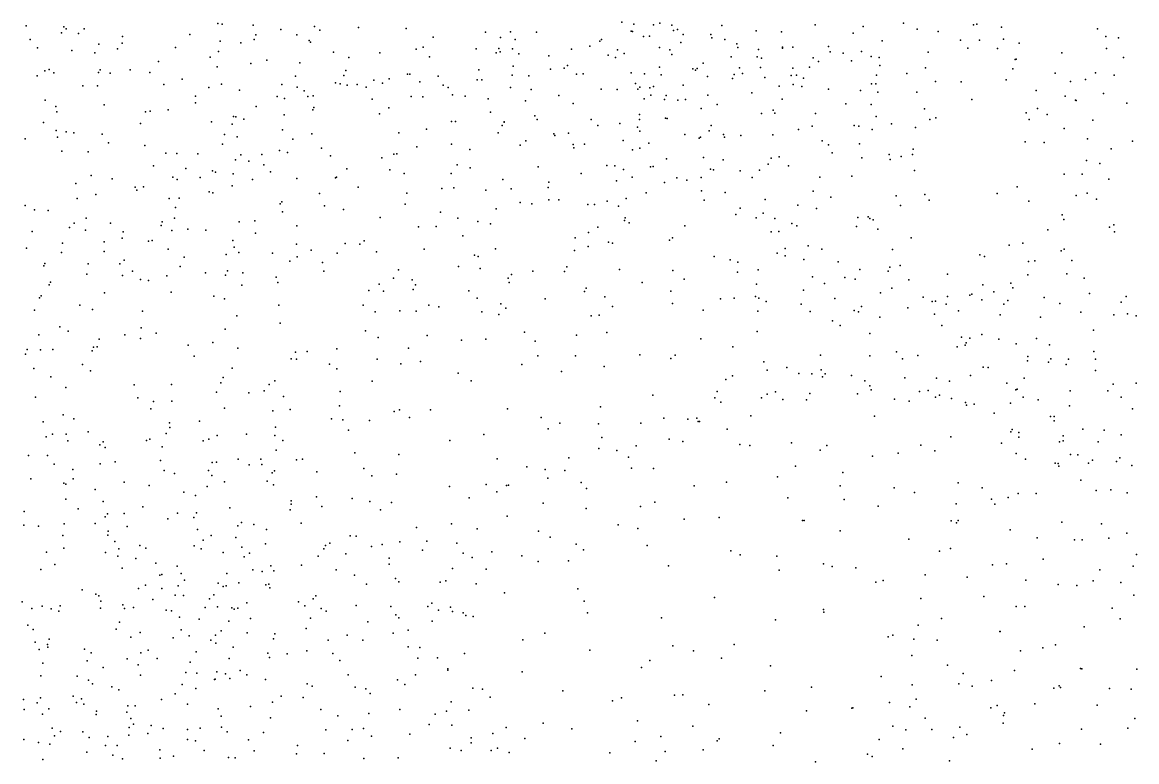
# Model space of a CAD drawing. Header units: metres. Extents: x -25 to 25, y -27.8 to 27.8.
# Drawn here: x 8.65 to 13.89, y -10.41 to -6.94 of the extents above; entities that cross this region are included whole.
import ezdxf

# ---------------------------------------------------------------- set-up
doc = ezdxf.new("R2010")
doc.units = ezdxf.units.M

msp = doc.modelspace()

# ---------------------------------------------------------------- linework, layer by layer
for p in [(8.6705, -6.9525, -14.3733), (8.8474, -6.9564, -0.7696), (9.5708, -6.9415, -6.1226), (9.5911, -6.9445, -0.8521), (9.7379, -6.9483, -6.384), (10.0257, -6.9545, -0.5591), (10.2315, -6.96, -6.7681), (11.4697, -6.9353, 0.4607), (11.5261, -6.9448, -2.3376), (11.6179, -6.9478, -10.7506), (11.6473, -6.9394, -21.2023), (11.7036, -6.9493, -3.776), (11.9388, -6.9506, 3.7991), (12.3784, -6.9474, 0.29), (12.6034, -6.9554, -7.3401), (12.7935, -6.9401, -2.1175), (13.121, -6.9474, -8.5161), (13.1374, -6.944, -19.8474), (13.2536, -6.9577, 3.045), (8.6898, -7.016, 1.1715), (8.8368, -6.984, -2.8208), (8.8591, -6.9659, -21.8017), (8.9166, -6.9881, -16.3262), (8.9441, -6.9663, -14.7021), (9.1232, -7.0026, -21.6679), (9.4394, -6.993, 3.1267), (9.7498, -6.9941, -2.9831), (9.8669, -6.9695, -15.903), (9.9425, -6.9942, -0.79), (10.0508, -6.9722, -15.1193), (10.4561, -6.9642, -2.949), (10.5829, -7.0054, -6.9841), (10.8287, -6.9823, -11.0344), (10.8991, -7.0069, -8.3105), (10.9463, -6.9803, 0.607), (10.9684, -7.0158, 3.4983), (11.0683, -6.9824, -10.7151), (11.5132, -6.9763, -7.719), (11.5194, -6.9784, -7.9706), (11.5709, -7.0024, -4.943), (11.5987, -7.0008, -7.315), (11.7128, -6.9742, -2.1771), (11.7317, -6.9696, -7.6876), (11.7571, -6.993, -8.1341), (11.8869, -6.9931, -7.8545), (11.8925, -7.0084, 0.8499), (11.9527, -7.0158, -11.6316), (12.1006, -6.9759, 1.1821), (12.2199, -6.9807, -11.3229), (12.5561, -6.9861, -0.7668), (12.8568, -6.9679, -20.5284), (12.9561, -6.9791, 2.3386), (13.2624, -7.0143, -8.1399), (13.7036, -6.9666, -19.6739), (13.7428, -7.0026, -19.8779), (13.8025, -7.0075, -20.2975), (8.7233, -7.0555, 2.8326), (8.885, -7.0679, -5.3952), (9.012, -7.0379, 2.9808), (9.0995, -7.0598, -5.6415), (9.1223, -7.0327, -16.31), (9.3717, -7.0538, 1.0452), (9.5824, -7.0245, -16.1463), (9.679, -7.0323, -15.0428), (9.7417, -7.0164, -21.0538), (10.0006, -7.0212, -6.7085), (10.0067, -7.0286, -15.715), (10.5025, -7.0612, -0.0893), (10.5355, -7.0513, 3.0741), (10.7852, -7.0598, 3.3185), (10.8916, -7.0582, -10.8474), (10.9555, -7.0605, -2.6387), (11.2333, -7.062, -2.4986), (11.3195, -7.0466, -0.2803), (11.3656, -7.0246, -7.3434), (11.3734, -7.0162, -8.2608), (11.4491, -7.0641, -7.1096), (11.6468, -7.0542, -4.4843), (11.6948, -7.0653, 3.8227), (11.7467, -7.0297, -0.0082), (12.0099, -7.0365, 0.0923), (12.014, -7.0539, -8.0367), (12.1111, -7.0624, -3.0725), (12.2247, -7.052, 0.0905), (12.2247, -7.057, -11.0286), (12.2722, -7.0515, 1.6185), (12.4406, -7.0485, -8.3626), (12.6929, -7.0226, -20.7716), (13.06, -7.0185, -20.3397), (13.0949, -7.0563, 2.6082), (13.1501, -7.0186, -19.3605), (13.2351, -7.0576, -20.0889), (13.3369, -7.034, -8.3461), (13.7464, -7.0589, -2.0403), (8.9932, -7.0787, 1.0556), (9.2924, -7.1194, -21.6039), (9.5346, -7.0984, -2.881), (9.5748, -7.0729, -21.2612), (9.802, -7.1125, 0.9402), (10.1142, -7.0756, -15.5352), (10.1875, -7.0998, 0.7715), (10.3331, -7.0788, -0.2245), (10.5664, -7.097, 0.6881), (10.879, -7.0784, -11.4765), (10.8986, -7.0742, -8.0915), (10.9863, -7.0834, -0.2626), (11.1259, -7.0924, -7.6696), (11.4051, -7.0894, -10.6323), (11.4402, -7.101, -11.8451), (11.4801, -7.0823, 0.6691), (11.7046, -7.0862, -7.0637), (11.9839, -7.0974, -7.2338), (12.1048, -7.0969, -7.5502), (12.1257, -7.104, -5.5462), (12.3684, -7.1027, -2.5324), (12.393, -7.1195, -0.1229), (12.4482, -7.0738, -21.0411), (12.509, -7.0796, -6.6709), (12.5484, -7.1157, -0.3396), (12.5953, -7.0725, -0.0603), (12.6408, -7.096, 3.722), (12.6779, -7.101, -6.3247), (12.9091, -7.0757, -8.2749), (13.3169, -7.11, -19.8718), (13.3221, -7.109, -19.6071), (13.5367, -7.0783, -19.5615), (13.8267, -7.1001, -10.8147), (8.7591, -7.1627, -21.9258), (8.7796, -7.1566, -16.4481), (8.8007, -7.1731, -0.7928), (9.0103, -7.1706, -21.8456), (9.0189, -7.1583, -2.7822), (9.1594, -7.1582, -6.0292), (9.2515, -7.1706, -6.2395), (9.5685, -7.1437, -6.5001), (9.7271, -7.128, -16.0226), (9.9567, -7.1252, -21.0375), (10.1723, -7.1617, -2.9424), (10.7972, -7.1588, -6.1969), (10.9589, -7.1415, -7.1501), (11.1343, -7.1557, -10.6062), (11.1992, -7.151, -6.9937), (11.2148, -7.1378, -21.1812), (11.5127, -7.1719, -6.8577), (11.6467, -7.1456, -10.6751), (11.8035, -7.1533, -0.3072), (11.8163, -7.1603, -21.241), (11.8238, -7.1515, 1.0061), (11.8516, -7.1274, -3.2593), (12.0223, -7.1495, 3.9019), (12.1214, -7.1483, -0.2122), (12.2733, -7.151, -0.5038), (12.3507, -7.1466, 1.8759), (12.6813, -7.1382, -6.0311), (12.8968, -7.1484, -2.0878), (13.3067, -7.1536, -2.0758), (13.6955, -7.1719, -20.4565), (8.7218, -7.1874, -14.4393), (9.0648, -7.1742, -14.7838), (9.4031, -7.2028, 3.1309), (9.9359, -7.1887, -2.9308), (10.1234, -7.22, -5.5569), (10.1466, -7.2239, -5.8606), (10.1638, -7.1854, -0.8773), (10.3044, -7.2077, -6.8059), (10.3445, -7.2209, -5.4566), (10.3756, -7.2003, -5.7704), (10.4617, -7.1792, -6.2868), (10.4728, -7.179, -6.0115), (10.5201, -7.2141, -6.5358), (10.6063, -7.1876, -21.2147), (10.7897, -7.205, -5.8822), (10.8115, -7.2052, -6.6571), (10.9543, -7.183, 0.7136), (11.0319, -7.1868, -6.6304), (11.2558, -7.1787, -6.1326), (11.2877, -7.1773, -6.3852), (11.5334, -7.223, -6.6017), (11.5766, -7.1771, -21.2101), (11.6541, -7.1819, -11.8668), (11.8724, -7.1902, -11.3547), (11.989, -7.1985, -0.4678), (11.9978, -7.1804, 1.2788), (12.0367, -7.1752, -10.9812), (12.1416, -7.1943, -1.7593), (12.2651, -7.1852, -7.797), (12.2905, -7.1843, -8.0536), (12.3234, -7.1976, -5.7708), (12.6432, -7.2248, -6.558), (12.6633, -7.2238, -8.0638), (12.6654, -7.1832, -7.3666), (12.8081, -7.1752, -7.5947), (12.943, -7.2133, 3.3572), (13.0631, -7.2151, 2.9426), (13.2749, -7.2057, -20.2893), (13.5057, -7.1741, -19.7513), (13.5769, -7.2132, -2.0776), (13.648, -7.2038, -20.1088), (13.7828, -7.1841, -20.7655), (8.9364, -7.2338, -5.569), (9.0059, -7.2341, -0.7815), (9.3176, -7.2277, -14.9479), (9.5288, -7.2411, -0.8905), (9.5879, -7.2262, 1.0025), (9.6739, -7.254, -2.8414), (9.8715, -7.227, -0.9598), (9.9442, -7.2396, -5.2638), (9.9773, -7.2567, 0.8372), (10.1788, -7.2303, -6.1663), (10.2265, -7.227, -5.2292), (10.2679, -7.2401, -6.4016), (10.6306, -7.2308, -6.7737), (10.6541, -7.2409, -0.6653), (10.6732, -7.2763, -5.5373), (10.9457, -7.2411, -21.2042), (11.0439, -7.2515, -2.5285), (11.3717, -7.2493, -2.2881), (11.4482, -7.2502, 0.8267), (11.5439, -7.2491, -3.721), (11.5543, -7.2393, -0.4604), (11.6015, -7.2432, -4.2475), (11.6061, -7.2771, -3.4735), (11.6176, -7.2368, -6.1458), (11.7571, -7.2307, -4.9041), (11.8729, -7.2776, -5.2025), (12.08, -7.266, -2.9246), (12.2088, -7.2357, -0.8462), (12.275, -7.2279, -1.501), (12.3145, -7.2371, -7.5621), (12.4397, -7.2496, 3.8095), (12.5911, -7.255, -21.0214), (12.6726, -7.2627, 2.3181), (12.8558, -7.263, -7.8459), (13.4168, -7.256, -20.0263), (13.7317, -7.2692, -11.7148), (8.7603, -7.3013, -5.4307), (8.8097, -7.3301, -2.6712), (9.037, -7.3233, -5.8852), (9.466, -7.3137, -21.5453), (9.4662, -7.2822, -16.225), (9.8504, -7.2834, -15.8614), (9.8849, -7.2932, -5.5848), (9.9934, -7.284, -15.6626), (10.0185, -7.2812, -5.0297), (10.2957, -7.2957, -2.8259), (10.4793, -7.2836, -5.2858), (10.5337, -7.2846, -2.7595), (10.7341, -7.2818, 0.7019), (10.8409, -7.2951, -10.7887), (11.0166, -7.3033, -0.5719), (11.1738, -7.2792, -5.7996), (11.2415, -7.3171, -0.5254), (11.5739, -7.2939, -5.8477), (11.6693, -7.2982, -2.0562), (11.6783, -7.2789, 3.9295), (11.7322, -7.3012, -6.544), (11.7679, -7.2977, -10.9149), (11.9179, -7.3215, -1.9111), (12.2223, -7.2955, -2.7167), (12.5214, -7.3185, -2.3207), (12.6408, -7.3214, -7.6397), (13.1137, -7.2972, -20.5236), (13.5519, -7.2816, -20.3052), (13.6003, -7.3006, -11.5476), (13.6035, -7.3026, -20.7518), (13.8421, -7.3154, -10.4915), (8.8146, -7.3551, 2.8358), (9.2312, -7.3557, -2.6879), (9.254, -7.352, 0.943), (9.3381, -7.3463, -6.3928), (9.6455, -7.3777, -15.0756), (9.6557, -7.3798, -21.3729), (9.7514, -7.3313, -5.153), (9.8837, -7.3702, 3.1121), (10.0174, -7.347, -6.3476), (10.0225, -7.3361, -6.6656), (10.3313, -7.3653, -4.9799), (10.3741, -7.3376, -21.1948), (10.8521, -7.3567, -2.5774), (11.0604, -7.3744, -11.4971), (11.553, -7.3677, -10.6753), (11.8425, -7.3408, -0.6393), (12.1258, -7.3632, 1.5272), (12.1803, -7.3484, -7.0367), (12.1885, -7.3615, -1.0293), (12.3791, -7.3636, -2.4809), (12.664, -7.3774, 3.6559), (12.8909, -7.3422, -6.154), (13.3686, -7.3607, -2.0945), (13.4226, -7.3403, -11.0639), (13.4676, -7.3681, -11.3151), (8.7518, -7.4064, -14.5288), (9.2082, -7.4098, -16.4081), (9.541, -7.4019, 3.1357), (9.6389, -7.4138, 0.8975), (9.6929, -7.3899, -16.006), (10.6696, -7.4007, -21.2355), (10.6873, -7.4005, 3.3669), (10.9066, -7.4194, 0.7227), (10.9159, -7.4019, -11.1902), (10.917, -7.4042, 3.6342), (11.0722, -7.3911, -5.6335), (11.3248, -7.3913, -5.6645), (11.357, -7.4201, -10.7391), (11.4593, -7.41, -21.1688), (11.543, -7.4281, 0.9627), (11.5526, -7.3919, -11.0191), (11.6752, -7.3852, -21.2274), (11.682, -7.3873, -4.5785), (11.8887, -7.4203, -5.9836), (12.364, -7.4226, 3.9552), (12.5604, -7.4205, -5.9768), (12.5823, -7.4223, -7.2574), (12.7357, -7.4119, 2.5179), (12.8486, -7.4289, 2.7435), (12.9164, -7.3921, -2.1247), (12.944, -7.3839, -20.7153), (13.384, -7.3922, -20.4064), (13.5469, -7.4336, -10.8454), (13.6831, -7.3945, -21.3076), (8.6662, -7.4831, -2.5252), (8.8123, -7.4439, -5.6017), (8.8183, -7.4752, -16.6688), (8.858, -7.4491, -0.8828), (8.8949, -7.4538, 0.969), (9.0284, -7.4604, -2.5881), (9.603, -7.462, -2.7014), (9.6614, -7.473, -5.6439), (9.8751, -7.4403, -2.7525), (9.9234, -7.4844, -15.2201), (10.0125, -7.4595, 0.7916), (10.4214, -7.4537, -2.693), (10.5513, -7.4364, 3.1642), (10.8878, -7.4547, -5.34), (11.1498, -7.4593, 3.8112), (11.1552, -7.4665, -11.1299), (11.2192, -7.4556, -10.5842), (11.5544, -7.4462, -11.3204), (11.7661, -7.4618, -5.079), (11.8324, -7.479, -5.7235), (11.8384, -7.4751, 1.1994), (11.8799, -7.4445, -5.3325), (11.9465, -7.4621, -5.5349), (11.9516, -7.4749, -6.2735), (12.029, -7.4661, -0.9205), (12.1789, -7.464, -1.2271), (12.299, -7.4384, 1.8094), (12.6453, -7.4389, -6.8593), (13.6578, -7.4818, -10.6265), (9.057, -7.5012, -16.5405), (9.2289, -7.5141, 3.0517), (9.5938, -7.5074, -0.9881), (9.8607, -7.537, -4.7772), (10.0591, -7.5256, -15.533), (10.5065, -7.5203, -4.8876), (10.6688, -7.5076, -0.9443), (10.7553, -7.5329, -5.0671), (10.9913, -7.5126, -10.7873), (11.0186, -7.4925, -2.3671), (11.2405, -7.5098, -0.6714), (11.2435, -7.5244, -11.5475), (11.294, -7.5071, -11.2983), (11.476, -7.4902, -4.1323), (11.52, -7.5339, -11.5709), (11.5541, -7.5269, -3.45), (11.597, -7.5022, -1.9088), (12.4106, -7.492, 2.0705), (12.4401, -7.5107, -7.0343), (12.5863, -7.5065, -21.0895), (12.8379, -7.5307, 3.2374), (13.3648, -7.4966, -20.6351), (13.4538, -7.4991, -21.1136), (13.7689, -7.5301, -21.5568), (13.8691, -7.4942, -10.2327), (8.8387, -7.54, -21.9462), (8.9617, -7.5441, -14.8232), (9.3276, -7.5491, 0.8027), (9.3786, -7.551, -16.301), (9.4774, -7.553, -6.3768), (9.6549, -7.5803, -5.9917), (9.6801, -7.5576, -6.3063), (9.7166, -7.5866, 3.1006), (9.778, -7.5563, -15.8805), (9.8979, -7.5463, -1.0243), (10.1, -7.5627, -2.6467), (10.3424, -7.5711, -4.7574), (10.3978, -7.5548, 3.037), (10.4122, -7.5523, -0.9634), (11.68, -7.5765, 4.0524), (11.8532, -7.5704, -1.7366), (11.946, -7.5814, 4.1163), (12.1718, -7.5731, -16.5911), (12.2087, -7.5666, 1.6485), (12.458, -7.5481, -2.4149), (12.5967, -7.5719, 3.8526), (12.726, -7.5564, -2.2435), (12.7298, -7.5795, 3.6465), (12.7823, -7.5652, -6.6667), (12.8351, -7.5557, 2.912), (13.6521, -7.5838, -11.2619), (9.2696, -7.6086, -2.5073), (9.4209, -7.6216, -15.0384), (9.546, -7.6332, -2.5311), (9.5607, -7.6395, 0.7715), (9.7879, -7.6039, 0.8079), (9.8182, -7.6367, -2.5614), (10.1781, -7.6235, -0.9969), (10.3801, -7.6279, -21.1927), (10.6954, -7.6051, -2.4963), (10.7574, -7.6187, -21.2099), (11.0756, -7.6133, -5.3148), (11.3987, -7.6078, -3.9296), (11.4364, -7.6089, 3.9878), (11.4775, -7.6268, 0.9391), (11.6034, -7.6137, -4.8627), (11.6164, -7.613, -0.7977), (11.8855, -7.6256, -16.4942), (11.9004, -7.6277, -2.9281), (12.0257, -7.6335, -1.3012), (12.116, -7.6299, -2.7216), (12.1575, -7.6015, -16.3221), (12.2524, -7.6099, -6.8034), (12.8441, -7.6314, -20.8672), (13.7155, -7.5989, -10.4352), (8.9035, -7.6923, -5.7339), (8.9758, -7.6543, -16.6602), (9.0754, -7.6707, -0.9507), (9.36, -7.6632, -6.1967), (9.3807, -7.673, -21.6724), (9.4886, -7.6639, -5.6167), (9.6432, -7.6463, -4.8469), (9.7335, -7.673, -1.1068), (9.9422, -7.669, -15.6815), (10.1244, -7.665, -21.1943), (10.1285, -7.663, -4.6556), (10.4465, -7.645, 0.6384), (10.667, -7.645, 3.4072), (10.9098, -7.6729, -5.039), (11.1269, -7.6855, -2.0396), (11.2788, -7.6459, -21.0905), (11.4447, -7.68, -4.4336), (11.5179, -7.6625, -4.6539), (11.67, -7.688, -1.6683), (11.7278, -7.6651, -3.1211), (11.7756, -7.6762, -0.9598), (11.8427, -7.6645, -21.2367), (12.082, -7.664, -6.1807), (12.4, -7.6619, -5.8817), (12.5502, -7.6581, -6.8789), (13.5471, -7.6476, -21.4726), (13.6326, -7.6481, -2.1403), (13.757, -7.6718, -10.0333), (8.9974, -7.7442, 2.8666), (9.1824, -7.7089, 0.7071), (9.1913, -7.7242, -5.972), (9.2215, -7.7086, -16.5095), (9.53, -7.7306, -1.0852), (9.5485, -7.7367, -21.501), (9.6389, -7.7033, -16.0089), (10.0491, -7.7387, -15.4151), (10.2305, -7.7096, -2.5156), (10.4599, -7.7372, -2.4746), (10.6243, -7.715, -1.0741), (10.6808, -7.7129, 0.6148), (10.8299, -7.7229, -1.1214), (10.9502, -7.718, 3.7848), (11.1235, -7.7112, -0.9821), (11.5845, -7.7363, -5.2488), (11.8438, -7.7263, -1.2009), (11.9549, -7.7342, -16.2955), (12.3683, -7.7275, 4.0891), (12.893, -7.7445, -2.2261), (13.2336, -7.7388, -20.8307), (13.3262, -7.7081, -21.185), (13.6042, -7.7487, -9.7769), (13.6559, -7.7374, -10.2862), (8.6668, -7.795, -5.5279), (8.9105, -7.7623, -21.9024), (9.3429, -7.7628, -2.3473), (9.3898, -7.7605, -16.3616), (9.864, -7.7875, -2.3942), (9.8725, -7.779, -15.2136), (10.0722, -7.7966, -1.1268), (10.4511, -7.7891, 3.0901), (10.9919, -7.7807, -1.2803), (11.0466, -7.7883, 0.6494), (11.1266, -7.7685, 3.9236), (11.1733, -7.7686, -1.6845), (11.3091, -7.7915, -1.1362), (11.3412, -7.7906, -4.1402), (11.4012, -7.7757, -1.5313), (11.4544, -7.7984, -3.5856), (11.4904, -7.7632, -1.0117), (11.857, -7.7707, 1.1991), (12.1434, -7.767, -16.1783), (12.2958, -7.7941, 1.6589), (12.4516, -7.7561, 2.1148), (12.7584, -7.75, 2.7653), (12.7782, -7.7957, 3.6246), (12.9137, -7.7702, -6.2421), (13.3816, -7.7746, -21.3769), (13.6989, -7.765, -11.0709), (8.7095, -7.8166, 0.8414), (8.7736, -7.8187, -16.8067), (9.3724, -7.8042, -5.4052), (9.8751, -7.8259, -21.2851), (10.1614, -7.814, 2.9183), (10.3336, -7.8519, -4.5848), (10.6174, -7.827, -4.6796), (10.8784, -7.8118, -21.1436), (11.4847, -7.8537, -5.0025), (12.0051, -7.837, -16.8486), (12.0249, -7.8081, 4.1761), (12.0999, -7.8538, -2.7194), (12.134, -7.8309, -6.3017), (12.3834, -7.8097, -21.2027), (12.5775, -7.852, -6.6795), (12.6271, -7.8486, 2.5003), (13.5378, -7.8395, -10.781), (8.8743, -7.8992, 2.7131), (8.8956, -7.8791, 0.7156), (8.9532, -7.8543, -5.5838), (9.0676, -7.8782, -1.0821), (9.3053, -7.8898, -5.0839), (9.3096, -7.8722, -5.651), (9.3679, -7.8554, -15.0818), (9.4308, -7.906, -2.1451), (9.6722, -7.8729, -2.2242), (9.7451, -7.8679, -4.64), (9.9418, -7.8911, 2.9145), (10.5138, -7.8962, 0.5885), (10.597, -7.8934, -2.3085), (10.6982, -7.8555, 3.5956), (10.7923, -7.8703, -2.2171), (10.8529, -7.881, -4.8007), (11.3563, -7.897, -4.6496), (11.4818, -7.8662, 0.8603), (11.5034, -7.8774, 4.0904), (11.7654, -7.8907, -21.1162), (12.1889, -7.8567, -6.0053), (12.268, -7.8803, -16.7973), (12.2915, -7.8914, -6.557), (12.5725, -7.8939, -2.4096), (12.6344, -7.857, -5.9583), (12.6499, -7.8635, 3.8859), (12.672, -7.906, -20.9711), (13.5457, -7.8609, -9.4989), (13.7599, -7.8966, 1.472), (13.7805, -7.887, 1.7656), (8.6988, -7.9183, 2.5366), (8.9489, -7.9118, -16.6933), (9.122, -7.949, -2.0875), (9.1265, -7.9184, 0.6239), (9.3546, -7.9127, 0.5909), (9.5142, -7.9114, -1.2496), (9.7486, -7.9258, -15.881), (10.7229, -7.9372, -1.3224), (11.2502, -7.9467, 4.0244), (11.3121, -7.923, -4.4432), (11.6939, -7.9583, -3.1315), (11.7071, -7.9467, 0.9787), (12.1713, -7.9193, -21.2009), (12.2065, -7.9179, 4.1676), (12.8281, -7.947, -6.3676), (13.4708, -7.9096, -10.0681), (13.7843, -7.9192, -21.738), (8.6723, -7.9958, -15.1744), (8.8417, -7.9716, -1.9505), (9.0379, -7.9654, -21.741), (9.2452, -7.9634, -21.6315), (9.2629, -7.96, -1.1808), (9.3382, -8.0008, 2.8847), (9.6421, -7.96, -2.0339), (9.6488, -7.9905, 0.5196), (9.941, -7.9763, -1.3568), (10.0092, -8.0051, -21.2075), (10.1694, -7.9745, -1.2667), (10.2387, -7.977, 0.5977), (10.2594, -7.9614, -21.1257), (10.5405, -8.0007, -4.5194), (10.8753, -7.9985, -1.801), (11.2478, -8.0065, -4.2379), (11.312, -7.9875, -3.8637), (11.4072, -7.9673, -20.9818), (11.4253, -7.9724, -5.1681), (12.2362, -7.9981, 1.3648), (12.3443, -7.9851, -16.3452), (12.4084, -8.0001, -2.529), (12.7419, -8.0019, -2.3314), (13.2899, -7.9825, -2.2289), (13.354, -7.9719, -9.6346), (13.5337, -8.0081, 1.3844), (13.5473, -8.0003, 1.8962), (8.8367, -8.0167, -1.3943), (9.0378, -8.0116, -5.246), (9.1309, -8.0524, -4.8379), (9.4125, -8.0388, -1.8532), (9.6112, -8.0251, 2.8925), (9.6702, -8.0155, -1.6016), (9.828, -8.0199, -1.8468), (9.9092, -8.0561, -1.624), (9.9448, -8.037, 0.5119), (10.0626, -8.0631, -15.4055), (10.1321, -8.0187, 2.864), (10.3165, -8.0124, -2.2214), (10.7765, -8.0283, 0.5128), (10.7939, -8.0346, -1.5807), (11.9037, -8.035, 1.0764), (11.9777, -8.0506, 4.1777), (12.0144, -8.0617, -16.6966), (12.1996, -8.0189, -6.2321), (12.2367, -8.0325, -2.6499), (12.3238, -8.0497, -6.0063), (12.4861, -8.0606, -21.0369), (13.1507, -8.0264, -9.8239), (13.1732, -8.0342, -20.9278), (13.3794, -8.0587, 1.5246), (13.4091, -8.0555, -10.4918), (13.5836, -8.0539, -2.2932), (8.7537, -8.0784, -5.2292), (8.7589, -8.0672, 0.7705), (8.9628, -8.0695, -4.9925), (9.1102, -8.0692, 2.7703), (9.1704, -8.1041, -1.3773), (9.395, -8.0816, -4.6224), (9.5137, -8.1119, -15.217), (9.6161, -8.1015, -21.3274), (9.6892, -8.1114, 0.3466), (10.0691, -8.1041, -1.9166), (10.4196, -8.0975, -1.3928), (10.7024, -8.0823, -1.9834), (10.8036, -8.0914, -21.0883), (11.0516, -8.1031, -21.0472), (11.1993, -8.1055, -4.7246), (11.211, -8.0839, 0.5503), (11.458, -8.096, -3.4664), (11.7091, -8.1008, -20.9966), (12.0131, -8.1086, -2.8176), (12.1105, -8.0976, 1.1791), (12.5879, -8.0967, -6.0304), (12.7207, -8.1032, 1.6044), (12.729, -8.0853, 2.4828), (12.7765, -8.0773, 2.0496), (8.7857, -8.155, -21.6305), (8.9551, -8.1176, 0.6435), (9.1242, -8.124, -1.7845), (9.2085, -8.1429, -1.5822), (9.2451, -8.1483, -21.4408), (9.3324, -8.1262, 0.4413), (9.6067, -8.123, -16.1887), (9.8451, -8.1324, -15.7658), (9.8527, -8.1578, -15.2307), (10.3286, -8.1652, -1.9611), (10.3959, -8.1365, 3.2514), (10.4845, -8.144, -4.3088), (10.5002, -8.1674, -1.5914), (10.9359, -8.1361, -4.3247), (10.9398, -8.1574, -4.047), (10.9508, -8.119, -4.6293), (11.5651, -8.1576, -3.277), (11.7616, -8.1413, 0.7364), (12.1018, -8.1651, -16.4402), (12.3647, -8.1307, 4.1015), (12.4212, -8.1613, -6.4748), (12.5169, -8.1339, 0.5024), (12.5659, -8.142, 1.0107), (12.8173, -8.1441, -20.7939), (12.9996, -8.1173, 0.9068), (13.1652, -8.168, 1.1617), (13.297, -8.1603, -21.275), (13.3774, -8.1208, 1.1521), (13.5598, -8.1157, -10.6851), (13.641, -8.1364, -21.6795), (8.7785, -8.1686, -16.7974), (9.0394, -8.2049, -16.693), (9.3519, -8.203, 2.7704), (9.6844, -8.1693, -4.4993), (10.2805, -8.1947, -21.0674), (10.3496, -8.198, 0.4059), (10.4891, -8.1893, 3.5211), (10.7513, -8.196, 3.8315), (11.2946, -8.2, -4.9437), (11.3012, -8.1837, -3.6792), (11.7002, -8.197, 0.4801), (12.3228, -8.193, 0.6859), (12.6847, -8.2051, 0.266), (12.7375, -8.1834, 1.256), (13.104, -8.216, -9.6106), (13.1145, -8.2115, 1.5356), (13.2168, -8.2003, 1.8275), (13.3067, -8.1816, 0.9156), (13.6673, -8.2086, -9.3771), (8.7338, -8.2283, 2.3419), (8.7418, -8.2204, -15.2619), (8.9225, -8.2631, 2.5304), (9.5519, -8.2209, -16.5455), (9.6025, -8.2334, 2.7874), (9.8575, -8.2631, -21.1607), (10.2547, -8.2638, -4.2672), (10.562, -8.2628, -21.0604), (10.6099, -8.2709, 0.2082), (10.7896, -8.2299, -3.8445), (10.9006, -8.2568, 0.2744), (11.1093, -8.233, 0.3828), (11.3893, -8.2247, 0.4081), (11.4263, -8.2702, 0.1929), (11.7077, -8.255, 0.0059), (11.9329, -8.2331, 0.3672), (11.9976, -8.2299, -21.0249), (12.0979, -8.2225, 0.9859), (12.1138, -8.2311, 4.1445), (12.1477, -8.2456, 0.4724), (12.3121, -8.2587, 0.2701), (12.4699, -8.2327, -6.1475), (12.5951, -8.269, -6.4079), (12.8845, -8.2254, 2.4037), (12.9272, -8.2464, 2.728), (12.9426, -8.2451, 1.4184), (12.9938, -8.2592, 1.9068), (12.9992, -8.2224, 0.2986), (13.1601, -8.2379, 0.4483), (13.2646, -8.259, 2.0425), (13.2828, -8.2409, 0.6574), (13.4534, -8.2274, -2.34), (13.5278, -8.2557, 2.2439), (13.8154, -8.2496, 2.3819), (13.8396, -8.2228, -2.5268), (8.7102, -8.2871, -4.7067), (8.9825, -8.2836, -4.5368), (9.2171, -8.2921, -4.458), (9.6603, -8.3132, -15.2767), (10.3111, -8.2952, 0.1429), (10.4268, -8.2906, -4.0059), (10.5027, -8.2917, -0.0374), (10.8111, -8.2955, -3.6282), (10.8917, -8.3072, -0.2421), (10.9238, -8.2783, 0.0279), (11.3256, -8.3143, -0.0913), (11.3629, -8.3098, -3.4718), (11.8514, -8.2863, -2.9638), (12.1077, -8.2911, -0.0079), (12.3541, -8.2925, -2.6688), (12.5607, -8.288, -2.5458), (12.5807, -8.2946, -13.6788), (12.6819, -8.3202, 3.7173), (12.813, -8.2756, 3.4467), (12.9383, -8.3065, -10.0393), (13.0513, -8.2904, -20.7278), (13.2474, -8.3093, -2.3535), (13.4361, -8.3191, -21.4029), (13.6253, -8.2963, 0.8269), (13.7815, -8.3087, -10.8078), (13.846, -8.3036, 2.6675), (13.8865, -8.3131, 0.8786), (8.8283, -8.3656, 0.6989), (9.2105, -8.3696, -16.7148), (9.6056, -8.3768, -21.1571), (9.8638, -8.3473, -15.7654), (12.4594, -8.337, 3.9336), (12.4958, -8.3587, 0.0373), (12.9725, -8.359, 3.119), (8.7301, -8.403, -4.5237), (8.8678, -8.3848, -21.2087), (9.0141, -8.4237, 0.4858), (9.1341, -8.4025, -21.1588), (9.2086, -8.4199, 2.6333), (9.2817, -8.3942, 0.2625), (10.2656, -8.3841, 3.0838), (10.3251, -8.415, 3.3663), (10.5552, -8.4054, 3.6921), (10.7164, -8.4276, -3.4403), (10.8309, -8.4226, -0.4731), (11.0124, -8.3907, 4.0257), (11.2559, -8.405, -0.3277), (11.399, -8.3913, -20.8157), (11.8404, -8.4212, -0.3968), (12.1053, -8.3866, -2.8234), (12.6353, -8.396, -20.779), (13.0658, -8.4142, -9.5404), (13.1042, -8.4178, 2.4763), (13.1611, -8.4011, 2.2328), (13.241, -8.4232, -20.8485), (13.4183, -8.4204, -2.4752), (13.6857, -8.3812, -21.5865), (8.6753, -8.4714, -20.7358), (8.7382, -8.4728, -16.8326), (8.7961, -8.4713, 2.2272), (8.9809, -8.4784, -16.7643), (8.9873, -8.4604, -15.3098), (9.0038, -8.4588, -20.969), (9.4314, -8.4513, -16.7424), (9.5474, -8.4395, -4.3456), (9.6648, -8.4647, -16.5893), (9.9911, -8.4804, -20.997), (10.1302, -8.4689, 2.7927), (10.4673, -8.465, -21.005), (11.0624, -8.4332, -0.4104), (11.9913, -8.4584, 4.0806), (13.0455, -8.4585, -10.138), (13.0828, -8.4506, -2.4604), (13.0873, -8.4398, 2.9385), (13.3214, -8.4452, -10.3756), (13.4787, -8.4492, 0.4928), (13.6867, -8.481, -10.696), (8.6675, -8.493, -15.2848), (9.4606, -8.5027, -21.061), (9.9165, -8.5157, 2.704), (9.936, -8.4843, -0.0704), (9.9405, -8.5166, -15.6093), (10.3199, -8.5164, -3.7172), (10.5235, -8.5287, -3.456), (11.0744, -8.5014, -20.938), (11.2511, -8.5019, -3.4038), (11.5538, -8.4962, 4.146), (11.7003, -8.5135, -20.7329), (11.7194, -8.4989, -3.1007), (12.1371, -8.5289, -20.8373), (12.4026, -8.4975, -20.8199), (12.635, -8.5018, -0.0748), (12.7596, -8.483, -2.5647), (12.7875, -8.516, -0.9762), (12.8599, -8.4994, -9.8354), (13.3761, -8.5253, 2.5374), (13.3774, -8.5051, -21.0808), (13.4739, -8.531, 2.8044), (13.4855, -8.5149, -10.5116), (13.5673, -8.5174, -2.6338), (13.6951, -8.5176, 3.2203), (8.7073, -8.5604, 1.9673), (8.9359, -8.5428, -20.7493), (8.9728, -8.5722, 2.362), (9.6379, -8.5587, -0.013), (10.0963, -8.5403, -4.066), (10.1299, -8.5628, -0.4275), (10.4308, -8.5385, 3.5667), (10.7003, -8.582, -0.6469), (10.9998, -8.5417, -3.3229), (11.1852, -8.5742, 4.1205), (11.3869, -8.5513, -0.5194), (12.1524, -8.5685, -2.0613), (12.2443, -8.5562, -0.3987), (12.3007, -8.585, -1.8365), (12.3626, -8.5853, -1.3642), (12.4059, -8.5666, -2.0229), (12.4251, -8.5853, -1.0266), (13.1672, -8.5546, -1.2241), (13.1911, -8.5561, 2.7139), (13.5571, -8.5423, 3.0593), (13.6948, -8.5696, -9.3075), (8.786, -8.5996, 0.7279), (9.1776, -8.6371, -20.8232), (9.3533, -8.6354, 0.0754), (9.585, -8.6274, 2.6739), (9.5965, -8.603, -16.7674), (9.8119, -8.6358, -4.2248), (9.8399, -8.6185, -15.344), (10.2969, -8.6206, -0.6167), (10.7618, -8.619, 3.8993), (11.9581, -8.6124, -0.597), (11.9898, -8.5948, -2.9247), (12.4129, -8.5997, -2.4164), (12.5486, -8.5938, -2.2296), (12.6107, -8.6181, -1.6634), (12.7983, -8.6049, 3.4616), (12.9486, -8.606, -0.7477), (13.0094, -8.621, -2.6389), (13.1076, -8.5941, 0.0354), (13.2785, -8.6301, -0.9349), (13.36, -8.6058, 0.2155), (13.7779, -8.635, -2.6835), (13.8854, -8.63, 0.6277), (8.8567, -8.6502, -16.8245), (9.5656, -8.6717, -4.2455), (9.7174, -8.6757, -20.88), (9.7894, -8.6653, -16.4144), (10.1455, -8.6681, 2.7142), (11.6145, -8.6858, -3.2291), (11.918, -8.6691, -2.0393), (12.152, -8.6812, 3.9812), (12.1912, -8.6711, -1.0541), (12.3521, -8.6782, -0.752), (12.5774, -8.6804, -0.6226), (12.6354, -8.6417, -20.6351), (12.6412, -8.6611, -1.9635), (12.8684, -8.6683, -20.5907), (12.9091, -8.6636, -9.6819), (12.9613, -8.6854, 3.3114), (13.3213, -8.6608, -20.8329), (13.3266, -8.6578, -2.687), (13.5759, -8.6657, 0.3668), (13.7532, -8.666, -21.3462), (8.715, -8.6954, 1.0851), (9.1948, -8.6985, -10.3963), (9.2688, -8.7159, -4.2397), (9.3547, -8.7144, 2.5796), (9.8805, -8.6922, -15.7421), (10.1433, -8.7361, -20.8497), (11.3692, -8.7415, -3.3174), (11.9062, -8.6982, -1.5803), (11.9343, -8.7187, -1.2567), (12.1253, -8.699, -0.7895), (12.2251, -8.7062, -2.589), (12.3377, -8.7076, 3.8537), (12.7499, -8.7053, -0.267), (12.8195, -8.7142, -1.7535), (12.9436, -8.696, -0.158), (13.019, -8.7024, -1.6348), (13.0845, -8.7205, -0.5777), (13.0886, -8.7323, -10.0616), (13.1247, -8.7285, -20.6366), (13.2949, -8.7237, 3.1109), (13.3548, -8.6957, -10.3226), (13.4255, -8.7074, -1.1352), (13.5727, -8.7354, 3.4037), (13.8154, -8.695, 3.5192), (8.8454, -8.7778, -20.4533), (9.2561, -8.7502, -15.407), (9.6019, -8.7478, -15.3834), (9.8298, -8.7591, -0.2575), (9.9109, -8.7528, -20.837), (10.3995, -8.7625, -20.86), (10.4242, -8.7543, -17.6835), (10.4714, -8.7906, -0.7929), (10.5707, -8.7552, -3.2888), (10.9325, -8.7495, -0.7164), (11.0911, -8.7908, 4.1069), (11.6671, -8.7945, -2.237), (11.8212, -8.7937, -0.8855), (12.0751, -8.783, -20.6009), (12.6571, -8.7848, -2.5324), (13.2189, -8.7711, -1.6098), (13.4836, -8.7868, -9.4434), (13.5008, -8.7867, -2.6962), (13.8686, -8.7506, -10.8056), (8.7506, -8.8107, -15.2866), (8.894, -8.7973, -10.5151), (9.3449, -8.8163, -20.724), (9.3452, -8.8386, -16.8344), (9.4858, -8.8085, -10.3215), (9.8423, -8.8369, -4.0532), (10.1059, -8.7978, -0.63), (10.1594, -8.8014, -3.6759), (10.284, -8.805, 3.2377), (11.1238, -8.8449, -3.2208), (11.1781, -8.8171, -20.7375), (11.3604, -8.821, -0.685), (11.5587, -8.8183, -1.8235), (11.7792, -8.7993, 4.1468), (11.8287, -8.8094, -20.4858), (11.8341, -8.81, -2.4923), (11.9649, -8.8453, -3.0444), (13.3036, -8.8467, 3.2943), (13.501, -8.8063, 0.2207), (13.636, -8.846, 3.6499), (8.7655, -8.8812, 1.3051), (8.7942, -8.8696, 1.6357), (8.859, -8.8695, -4.2488), (8.8671, -8.9004, -10.2343), (8.9618, -8.858, -10.7463), (9.2369, -8.8996, 0.1229), (9.2516, -8.892, 2.3806), (9.3292, -8.8658, -10.625), (9.5288, -8.8929, -10.1296), (9.5688, -8.8751, -4.1917), (9.706, -8.8693, -20.758), (9.839, -8.8752, 2.5404), (9.8766, -8.8997, -0.4568), (10.1855, -8.8509, 2.6052), (10.6615, -8.8995, -0.8526), (10.8207, -8.8702, -3.1698), (11.3759, -8.8843, -20.5706), (11.6916, -8.8921, -1.0676), (13.0147, -8.8811, -1.8599), (13.2964, -8.8575, -0.0078), (13.3344, -8.862, -0.5451), (13.3353, -8.8833, -20.8461), (13.5423, -8.8775, -10.301), (13.5437, -8.9001, -1.3515), (13.7351, -8.8505, -2.5903), (13.8161, -8.8729, 0.415), (9.0167, -8.9195, 2.1009), (9.0325, -8.9057, -20.5146), (9.0417, -8.9321, -16.863), (9.3093, -8.9293, -10.0678), (9.5017, -8.9011, -0.0304), (9.8459, -8.9442, -15.9776), (11.3616, -8.9371, -2.3238), (11.4459, -8.9464, -3.3114), (11.5368, -8.9242, -1.3606), (11.7554, -8.903, -3.2043), (12.0243, -8.9174, 4.0461), (12.0705, -8.923, -20.4031), (12.2659, -8.9095, -2.8737), (12.4018, -8.9436, -20.4151), (12.4327, -8.923, 3.7043), (12.8745, -8.9207, -2.2983), (12.9394, -8.9473, -20.4992), (13.2529, -8.9116, -0.2824), (13.5253, -8.9049, -10.0585), (13.7081, -8.9046, -10.525), (8.6823, -8.9696, -10.3366), (8.7711, -8.9694, 0.972), (9.089, -8.999, -15.423), (9.3012, -8.9935, -15.4524), (9.5444, -9.0023, -10.5187), (9.5651, -9.0003, -16.8782), (9.667, -8.9867, -0.1837), (9.7728, -8.9868, -15.4555), (9.9403, -8.99, -16.6498), (9.9687, -8.9866, -20.7046), (10.2151, -8.9564, -0.7934), (10.4211, -8.9639, 3.4435), (10.8845, -8.9847, 3.9628), (11.2208, -8.9803, -1.5579), (11.5011, -8.9774, 4.1979), (12.6469, -8.9721, -20.3984), (12.7678, -8.9578, 3.3943), (13.322, -8.9606, 3.4966), (13.3662, -8.9871, -1.6584), (13.5049, -9.0049, -21.113), (13.5769, -8.9653, 4.0011), (13.6117, -8.9669, -1.1451), (13.6616, -9.0054, -6.27), (13.6802, -8.9912, -21.2669), (13.7942, -8.9976, 4.0748), (13.8097, -8.9802, -9.5019), (8.802, -9.01, -9.9719), (8.8899, -9.0346, 1.4878), (9.0189, -9.0087, -4.2144), (9.3188, -9.0391, -4.1816), (9.367, -9.0532, 2.3001), (9.5279, -9.0402, -20.6513), (9.7192, -9.0125, -10.1439), (9.7782, -9.0115, -3.9444), (9.8259, -9.0503, 2.3828), (9.838, -9.0409, -16.1736), (10.0369, -9.0464, -0.682), (10.257, -9.0298, 2.5206), (10.4106, -9.0577, -20.6913), (11.0226, -9.0228, -1.9845), (11.1094, -9.0353, -0.7938), (11.2009, -9.0395, -2.4372), (11.5141, -9.0285, -0.9627), (11.6182, -9.0306, -20.3342), (12.2849, -9.0187, 3.8334), (12.5082, -9.0497, -2.8501), (13.5192, -9.0074, 0.0467), (13.5225, -9.0201, -0.4115), (13.8659, -9.0161, -10.1929), (8.6923, -9.0795, -9.2359), (8.8479, -9.0996, -16.9159), (8.8573, -9.1047, -20.4), (8.891, -9.0783, -10.8733), (9.1308, -9.0952, -10.8287), (9.2481, -9.1096, 2.1156), (9.5434, -9.0626, -4.0884), (9.6019, -9.0923, 2.3247), (9.8029, -9.0904, -15.7744), (9.8323, -9.1076, -16.9752), (10.2956, -9.0642, 2.7851), (10.8322, -9.1061, -0.8585), (10.9283, -9.1096, -3.188), (10.9376, -9.1087, -20.6916), (11.1213, -9.0753, 4.1008), (11.2778, -9.0964, -1.3105), (11.9607, -9.094, -20.0522), (12.2009, -9.0691, -20.0888), (13.049, -9.0976, -2.0014), (13.626, -9.0853, -2.4717), (8.9946, -9.1295, 0.3937), (9.4109, -9.1411, -16.9394), (9.466, -9.157, -10.6983), (9.5213, -9.1154, -9.9047), (10.659, -9.1155, -3.2294), (10.8823, -9.1394, -1.7355), (11.3033, -9.1245, -2.79), (11.8095, -9.1112, -2.977), (12.4953, -9.112, 3.5526), (12.7482, -9.1206, -2.8536), (12.8451, -9.1427, -2.601), (13.1618, -9.1206, 3.6319), (13.3314, -9.1476, -2.5517), (13.4164, -9.1479, 4.2073), (13.6982, -9.1332, -0.1402), (13.7665, -9.1305, -0.7305), (13.8438, -9.1454, -6.4173), (8.8579, -9.1743, 0.7563), (9.0329, -9.1859, -9.65), (9.2194, -9.2105, 1.9073), (9.6271, -9.2145, -15.6996), (9.9164, -9.1827, -0.5602), (9.9164, -9.1979, 2.2024), (10.0344, -9.1629, -3.6154), (10.0605, -9.2093, -16.8823), (10.2028, -9.1713, -17.5054), (10.285, -9.1854, -0.8408), (10.3878, -9.1893, 3.1669), (10.7515, -9.1686, 3.7768), (11.1001, -9.1927, -2.7038), (11.5566, -9.2094, -3.2996), (11.6246, -9.1885, -3.101), (12.249, -9.1687, -19.8623), (12.5136, -9.1752, -20.1), (12.6734, -9.2067, 3.307), (13.0409, -9.1964, 3.3424), (13.2067, -9.1743, 4.031), (13.2226, -9.1986, -20.812), (13.2849, -9.1666, -1.831), (8.6613, -9.232, -4.3177), (8.9159, -9.2194, 1.1607), (9.0415, -9.2566, -20.4528), (9.0534, -9.2427, -15.4699), (9.1316, -9.2418, 1.7157), (9.3357, -9.2669, -10.8216), (9.3814, -9.2408, -15.5798), (9.4583, -9.261, -9.6693), (9.4712, -9.2381, -3.9687), (9.9113, -9.225, -9.7865), (10.3355, -9.2241, 2.928), (10.9301, -9.2543, -2.4617), (11.3011, -9.2179, -1.0791), (11.9273, -9.2606, 4.0247), (8.6596, -9.2966, -8.8225), (8.7294, -9.3009, -15.2901), (8.8491, -9.29, -9.023), (8.9954, -9.289, -9.2574), (9.1453, -9.302, -9.4206), (9.4756, -9.3168, 1.9366), (9.6655, -9.2999, -16.2403), (9.6824, -9.2836, -9.5541), (9.7402, -9.2931, 2.0784), (9.7993, -9.3162, -3.663), (9.9636, -9.2873, -9.5901), (10.5049, -9.3072, -20.5735), (10.6688, -9.2902, -0.8753), (10.7899, -9.3134, -2.2673), (11.4523, -9.2943, -20.2945), (11.5452, -9.3127, 4.143), (11.763, -9.2682, -20.0179), (12.3189, -9.2751, 3.6359), (12.3267, -9.2748, -19.6201), (13.0172, -9.2755, -2.2273), (13.0411, -9.2852, -2.4446), (13.0499, -9.2752, 3.7419), (13.2943, -9.3189, 4.2776), (13.5371, -9.283, -1.6191), (13.7234, -9.2907, 4.4031), (8.8436, -9.3452, -16.9904), (9.055, -9.3439, -10.9088), (9.0565, -9.3243, -4.1945), (9.503, -9.3663, -15.8281), (9.5403, -9.3443, -17.1014), (9.6559, -9.354, -0.1143), (10.1938, -9.3469, -17.6479), (10.221, -9.3488, -17.2546), (11.0786, -9.3247, -0.8554), (11.1333, -9.3531, -20.5074), (12.4957, -9.323, 3.3566), (12.818, -9.3628, -20.4058), (13.4204, -9.3561, -21.1802), (13.5955, -9.3651, -21.3574), (13.632, -9.3647, -6.2759), (13.7573, -9.3577, -2.2681), (13.8417, -9.3334, -6.2064), (8.7669, -9.4237, -4.313), (8.8478, -9.4044, -20.4085), (9.0433, -9.4242, 1.0082), (9.0877, -9.3725, -17.0426), (9.1061, -9.4079, 0.5383), (9.2051, -9.3918, -20.5283), (9.2337, -9.404, 0.3658), (9.4594, -9.3929, 0.1239), (9.4935, -9.4069, -20.6206), (9.5968, -9.4241, -3.6762), (9.6838, -9.3991, -10.3635), (9.7953, -9.3848, -16.5862), (10.0691, -9.4069, -17.4882), (10.0768, -9.3927, 1.9846), (10.0968, -9.3809, -17.0177), (10.2934, -9.3966, 2.0673), (10.3429, -9.3872, 2.6794), (10.4258, -9.3751, -0.8756), (10.5332, -9.4141, 3.3297), (10.5533, -9.3723, -3.3146), (10.6941, -9.3815, -1.8208), (10.8585, -9.4217, -0.8578), (11.2556, -9.3857, 4.0527), (11.2886, -9.4124, -3.2579), (11.5885, -9.3916, -20.0643), (11.9819, -9.4164, -19.7507), (12.9625, -9.4187, 3.4208), (13.0141, -9.406, -20.6032), (9.1013, -9.4419, 1.2137), (9.1863, -9.4527, -4.0288), (9.2808, -9.4748, -15.6851), (9.6957, -9.4444, -17.3312), (9.7203, -9.4284, 1.9095), (10.0429, -9.4417, -9.7577), (10.1732, -9.4318, -0.8065), (10.3763, -9.4517, -20.4812), (10.7247, -9.4283, -1.5897), (10.7667, -9.4476, -3.306), (11.0003, -9.4409, -2.9423), (11.0767, -9.4673, 3.9187), (11.2193, -9.4643, -20.3501), (12.0257, -9.4362, 3.8521), (12.1979, -9.4415, -19.5722), (13.4491, -9.4565, -1.7375), (13.8871, -9.4335, -1.0909), (8.7396, -9.5048, -8.7206), (8.8052, -9.4815, -11.1186), (9.1222, -9.4986, 0.7522), (9.3084, -9.5278, 1.4416), (9.3801, -9.4885, -9.2102), (9.3986, -9.5241, 0.305), (9.6135, -9.5235, -10.5331), (9.735, -9.5069, -17.6891), (9.7789, -9.5147, -3.5148), (9.8208, -9.4878, -10.0919), (9.8338, -9.5113, -9.2234), (9.9645, -9.4848, -0.579), (10.1276, -9.5057, -3.3542), (10.3766, -9.4802, 2.3616), (10.6733, -9.4992, 3.4795), (10.832, -9.5028, -1.3484), (11.6886, -9.4873, 4.0104), (12.2091, -9.5073, 3.592), (12.4165, -9.4775, -19.6072), (12.4571, -9.4898, -19.8923), (12.5682, -9.4971, -20.1414), (13.2114, -9.482, -2.3142), (13.277, -9.4781, -20.986), (13.7153, -9.5055, -6.5012), (13.8718, -9.4897, 4.5383), (9.2317, -9.5778, -1.9105), (9.299, -9.5308, -10.8182), (9.3849, -9.5815, -17.293), (9.4144, -9.5545, -1.7441), (9.5733, -9.5684, -17.4734), (9.6106, -9.581, -1.9247), (9.6701, -9.5677, -1.5598), (9.7961, -9.5762, -16.7565), (9.8109, -9.5737, -20.6379), (10.2128, -9.5307, -9.5079), (10.2703, -9.5735, -0.9895), (10.4056, -9.5469, -3.2734), (10.4219, -9.5631, 2.8608), (10.6162, -9.5642, -0.887), (10.6428, -9.5572, -2.1464), (10.7857, -9.5714, -2.732), (12.6632, -9.5647, 3.1926), (12.6972, -9.5569, -20.3327), (12.8943, -9.5301, 3.746), (13.0918, -9.5402, 4.2313), (13.3668, -9.5543, 4.4579), (13.5195, -9.5751, -2.2733), (13.6078, -9.5802, -21.3813), (13.6837, -9.558, -1.4134), (13.814, -9.5664, -2.2197), (8.934, -9.6006, -4.2187), (8.9987, -9.6208, -10.9705), (9.0116, -9.628, -1.893), (9.199, -9.5944, -1.4662), (9.308, -9.5939, 0.5293), (9.3714, -9.6246, -15.9014), (9.4102, -9.6262, -20.6144), (9.5531, -9.6232, -1.0289), (9.5969, -9.5843, -1.2482), (9.8154, -9.5901, -1.1242), (10.0321, -9.6281, -1.4454), (10.9176, -9.6145, -3.1615), (11.2626, -9.595, -20.1682), (13.17, -9.6318, -2.0584), (13.8755, -9.6255, -21.521), (8.6526, -9.657, -8.4271), (8.7464, -9.6763, -1.625), (8.8308, -9.6745, -15.4488), (9.0202, -9.6862, -20.5367), (9.0219, -9.6527, -1.3591), (9.1251, -9.6705, -2.1864), (9.1747, -9.6828, -1.1207), (9.2667, -9.6449, -9.0809), (9.5111, -9.6827, -0.8228), (9.5326, -9.642, -9.1582), (9.5702, -9.6793, -17.7835), (9.6372, -9.6844, -16.6163), (9.6651, -9.6861, 1.5832), (9.7068, -9.6612, -0.0267), (9.9498, -9.6565, -17.0037), (9.9801, -9.6747, -17.7), (10.02, -9.6425, -9.2225), (10.2216, -9.6736, 1.7803), (10.3847, -9.6791, -1.2466), (10.5586, -9.6783, -1.8892), (10.5772, -9.6621, -3.152), (10.6649, -9.6812, -2.472), (11.2931, -9.6528, 3.918), (11.9049, -9.6366, -19.6474), (12.8741, -9.6412, -20.5063), (13.3228, -9.6789, -2.2132), (13.3629, -9.6788, -21.0792), (8.6979, -9.6877, -11.3216), (8.7879, -9.6899, -20.4878), (8.8246, -9.7006, -11.1447), (9.1323, -9.6877, -3.8437), (9.3283, -9.6954, -2.2848), (9.3542, -9.6988, -3.5914), (9.3909, -9.7289, 1.0714), (9.4835, -9.7383, -10.5809), (9.6473, -9.6916, -2.1868), (9.7251, -9.7355, -0.4743), (10.0061, -9.733, -17.2052), (10.0567, -9.687, -3.2274), (10.0802, -9.7001, -9.6707), (10.4072, -9.7175, -20.381), (10.421, -9.7315, 2.5383), (10.6076, -9.6957, -20.2919), (10.6746, -9.7024, -1.3373), (10.7247, -9.7076, -2.9042), (10.7364, -9.7205, 3.4535), (10.7707, -9.7248, -0.9942), (11.3081, -9.7077, -19.9759), (11.6564, -9.7311, -19.7121), (12.4166, -9.6919, -19.8292), (12.4179, -9.7054, 3.3123), (12.9709, -9.7347, 4.1122), (13.7726, -9.6865, 4.6324), (13.8102, -9.736, -6.3824), (8.6781, -9.7661, -8.2154), (8.7036, -9.7859, -2.0571), (9.0931, -9.7855, -15.6553), (9.1093, -9.7526, -17.1453), (9.3983, -9.7886, -0.4989), (9.6227, -9.7465, 0.1908), (9.9866, -9.7822, -17.4421), (10.2764, -9.7504, -9.3748), (10.4656, -9.7889, 2.1697), (10.5783, -9.7477, 3.2078), (12.1911, -9.7402, 3.5177), (12.8618, -9.7654, 3.3752), (13.6417, -9.7738, -2.2276), (8.7794, -9.8313, -8.5226), (9.1619, -9.8224, -0.6448), (9.2071, -9.8, -20.5861), (9.3611, -9.826, -15.9692), (9.4362, -9.8158, -16.2901), (9.5391, -9.8369, -0.2303), (9.5607, -9.8125, 1.2741), (9.5873, -9.793, -10.3889), (9.7087, -9.8018, -16.83), (9.8323, -9.8306, -17.8728), (9.8384, -9.8069, -9.9184), (10.0892, -9.836, 1.606), (10.1797, -9.813, -1.8384), (10.2529, -9.8359, -3.0582), (10.395, -9.8039, -1.6485), (11.0049, -9.8345, 3.7033), (11.1078, -9.8034, -20.0266), (12.7213, -9.8215, -20.3632), (12.7428, -9.8137, -7.1755), (12.8418, -9.8322, 3.7878), (12.9514, -9.8362, -20.5607), (13.245, -9.7955, -20.8495), (13.2466, -9.7954, -1.8642), (8.7136, -9.8458, -15.3711), (8.7319, -9.8798, -14.0006), (8.7708, -9.857, -4.4253), (8.7719, -9.8695, -2.268), (8.9444, -9.8784, -17.1064), (9.2103, -9.8953, -17.2802), (9.2442, -9.8839, -15.7818), (9.4702, -9.8914, -3.3675), (9.5615, -9.8502, 0.5446), (9.643, -9.87, -0.0267), (9.9896, -9.8873, -2.1612), (10.4653, -9.8672, -1.9093), (10.5205, -9.8709, 1.7654), (11.3187, -9.883, -19.8254), (11.7098, -9.8637, 3.8246), (11.8058, -9.8862, -19.5057), (11.9971, -9.8568, -19.4007), (13.3424, -9.8869, 4.6013), (13.4476, -9.8721, -21.071), (13.5063, -9.8579, -1.5239), (8.7491, -9.9439, -11.3688), (8.9578, -9.9329, -3.9605), (8.976, -9.8964, -20.59), (9.1453, -9.9243, -0.3811), (9.2865, -9.9229, -2.5141), (9.4415, -9.9392, -9.0427), (9.6245, -9.9232, -2.4509), (9.8063, -9.8977, 1.4158), (9.8136, -9.9181, -9.1116), (9.8975, -9.9012, -20.6528), (10.1117, -9.8993, -20.591), (10.1439, -9.9323, -9.2086), (10.5111, -9.9215, 2.932), (10.6041, -9.9189, -2.6598), (10.7308, -9.8992, -20.1933), (11.6011, -9.9317, -19.6048), (11.9383, -9.9204, 3.7286), (12.8327, -9.9083, 3.5854), (9.032, -9.965, -10.9583), (9.1966, -9.9516, -3.5484), (9.4211, -9.9885, -17.7879), (9.4727, -9.9917, -20.6638), (9.5665, -9.9845, -16.7731), (9.6068, -9.9942, -17.0909), (9.6766, -9.9794, 0.7715), (9.7069, -9.9996, 0.1934), (10.183, -9.9987, -2.1418), (10.5, -10, 2.6984), (10.6516, -9.9711, 3.2549), (10.6527, -9.9771, -6.0934), (11.0005, -9.985, -5.9837), (11.5626, -9.9655, -5.9942), (12.1677, -9.9569, 3.5382), (12.9996, -9.9538, -7.2204), (13.0724, -9.9926, 4.4585), (13.3146, -9.9782, -1.6532), (13.624, -9.9697, -21.2095), (13.6312, -9.9711, -2.1517), (13.8885, -9.9733, -21.4049), (8.7391, -10.0043, -0.8712), (8.9112, -10.0056, -11.1367), (8.9637, -10.0235, -0.4727), (8.982, -10.0419, -8.7003), (9.2073, -10.0014, -10.7637), (9.4038, -10.0442, 0.043), (9.5556, -10.0206, -18.1408), (9.5585, -10.0192, -10.2616), (9.6276, -10.0171, -3.214), (9.7953, -10.0206, 1.0819), (9.9908, -10.0409, -2.3167), (10.0139, -10.0527, 1.2791), (10.4147, -10.0229, -2.1565), (10.45, -10.0452, -2.828), (12.6876, -10.0074, -7.3264), (12.8328, -10.0464, 3.8033), (13.0528, -10.0408, -20.576), (13.2068, -10.0253, -2.0106), (13.5249, -10.0511, -20.9671), (8.8923, -10.0988, -7.7854), (9.0734, -10.0553, -0.2008), (9.1062, -10.0693, -2.588), (9.3707, -10.0878, -17.0286), (9.4679, -10.0629, -16.5633), (9.8693, -10.0989, 0.8809), (10.2172, -10.0576, -2.9471), (10.2665, -10.0647, -20.5813), (10.2867, -10.087, 1.3619), (10.7688, -10.0622, 3.4474), (10.8153, -10.0665, -5.8896), (10.8514, -10.1036, -20.1595), (11.1926, -10.0744, -6.1978), (11.717, -10.095, -19.4469), (11.7553, -10.0931, -6.2959), (12.1409, -10.0744, -19.4374), (12.3598, -10.0566, -19.7371), (13.1151, -10.0532, -7.4797), (13.4984, -10.0617, -1.4571), (13.53, -10.0591, 4.7777), (13.76, -10.064, 4.8249), (13.8632, -10.0664, -2), (8.658, -10.1149, -17.1606), (8.723, -10.1307, -15.4739), (8.7375, -10.1078, -14.0475), (8.9067, -10.129, -20.645), (8.9302, -10.1112, -15.6114), (8.9421, -10.1375, -8.3893), (9.149, -10.1447, 0.0341), (9.1825, -10.1443, -3.4442), (9.3074, -10.1153, -18.0196), (9.4295, -10.1367, -17.3368), (9.7242, -10.1474, -17.7699), (9.8287, -10.1283, -3.0793), (9.973, -10.1055, -9.641), (10.6669, -10.1257, -6.3082), (11.4254, -10.1216, -19.785), (11.4676, -10.1065, -6.3226), (11.8778, -10.1384, 3.7163), (12.5497, -10.1565, 3.2382), (12.5544, -10.1539, -20.0847), (12.7274, -10.1291, -7.5193), (12.8218, -10.1494, -20.3628), (12.8523, -10.1131, 4.19), (13.2032, -10.1538, -7.2287), (13.2332, -10.1428, 4.7622), (13.4095, -10.135, -2.0419), (13.7027, -10.1416, -21.0653), (8.6609, -10.1625, -12.1743), (8.7472, -10.1843, -4.4735), (8.7769, -10.1593, -7.454), (8.9992, -10.1852, -7.5699), (9.0018, -10.1695, -8.1111), (9.144, -10.1741, -15.7223), (9.1629, -10.2046, -16.7509), (9.5728, -10.1586, 0.2339), (9.5874, -10.1927, -2.6114), (9.8184, -10.2011, -9.0579), (10.0552, -10.1613, 0.9967), (10.1345, -10.1912, -9.4796), (10.2802, -10.1805, -9.2985), (10.427, -10.1618, -2.4071), (10.5925, -10.1839, 2.8927), (10.6449, -10.1696, 2.1941), (10.7509, -10.1648, 1.9409), (12.3368, -10.169, 3.3584), (12.8951, -10.2025, -7.6906), (13.2631, -10.1902, -1.6083), (13.2672, -10.1772, -20.6482), (13.8794, -10.2048, -1.3799), (8.7934, -10.2493, -16.8528), (9.1541, -10.2459, -20.679), (9.1745, -10.2301, -10.8912), (9.2578, -10.2368, -2.7063), (9.3141, -10.252, -10.6119), (9.4283, -10.2558, -17.5355), (9.4889, -10.2501, -10.2424), (9.5893, -10.2457, -10.049), (10.0783, -10.257, 0.7241), (10.2024, -10.2562, -20.7368), (10.2559, -10.2507, 1.044), (10.5641, -10.2332, -6.0918), (10.6713, -10.235, 3.1777), (10.9262, -10.2461, 3.5798), (11.0994, -10.2269, -6.3497), (11.2353, -10.2526, -5.8776), (11.5427, -10.2146, 3.7732), (11.8023, -10.2407, -6.6714), (12.7432, -10.24, -7.1978), (12.8045, -10.2568, 3.8463), (12.9256, -10.2564, 4.7117), (13.0573, -10.2455, -1.7568), (13.2615, -10.2259, -7.65), (13.6289, -10.2551, 4.9139), (13.8465, -10.2491, 4.8991), (8.6597, -10.3032, -17.0116), (8.8033, -10.2852, -2.7308), (8.8322, -10.2657, -4.0418), (8.9375, -10.2674, -0.0686), (8.9664, -10.2937, -16.5718), (9.0543, -10.2893, -11.2279), (9.1535, -10.2826, -18.1507), (9.2423, -10.2744, -16.5557), (9.4289, -10.3034, -16.0715), (9.4664, -10.3084, -18.2425), (9.6149, -10.267, -8.9675), (9.7147, -10.305, -20.8344), (9.786, -10.2702, -9.7724), (10.1821, -10.3075, -2.8947), (10.293, -10.2868, -2.7154), (10.4727, -10.2771, 1.264), (10.7616, -10.2954, 1.5517), (10.8639, -10.2748, 1.7578), (11.0143, -10.2984, -20.2725), (11.5314, -10.3123, -6.0325), (11.6524, -10.2895, -6.8311), (11.9173, -10.3094, -6.9819), (11.9261, -10.299, -19.3857), (12.2143, -10.2708, -19.7068), (12.678, -10.303, 4.4109), (13.0273, -10.2931, -1.9971), (13.0899, -10.279, -20.4989), (8.7289, -10.3167, -13.9821), (8.7823, -10.3245, -0.3925), (8.9557, -10.3616, -11.909), (9.0433, -10.3318, -17.8642), (9.0989, -10.3315, -7.3335), (9.2992, -10.351, -8.6527), (9.5065, -10.3539, 0.3132), (9.7424, -10.3561, 0.3964), (9.9462, -10.3304, -9.5957), (10.6636, -10.3436, 2.6566), (10.7144, -10.3538, 2.3335), (10.7621, -10.3193, -6.52), (10.8556, -10.3539, 2.0471), (10.8853, -10.3434, -5.7892), (10.9396, -10.3639, -11.9483), (11.4136, -10.3655, -20.1569), (11.6728, -10.3585, -19.792), (11.8522, -10.3513, -6.2549), (12.1802, -10.3314, 3.4409), (12.7896, -10.3469, -7.811), (13.3978, -10.3483, -7.5256), (13.5265, -10.3209, -1.5023), (13.7189, -10.3252, -20.8229), (8.7487, -10.3967, -4.32), (9.0783, -10.3766, -17.6393), (9.1228, -10.3936, -18.3267), (9.3002, -10.3909, -3.1983), (9.3627, -10.3813, -16.4042), (9.6217, -10.3874, -17.7905), (9.6529, -10.389, -2.6904), (9.9408, -10.3702, -9.17), (10.0708, -10.369, -9.3781), (10.2574, -10.3919, 0.7512), (10.4189, -10.3896, -6.2522), (11.63, -10.4029, -19.999), (12.3793, -10.4071, -7.2865), (12.6235, -10.372, -7.6419), (12.6457, -10.3824, 4.0271), (13.0092, -10.4037, 4.9197)]:
    msp.add_point(p)

doc.saveas('drawing.dxf')
